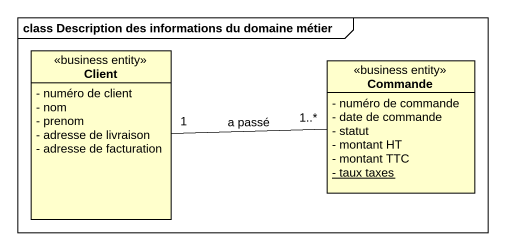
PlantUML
@startuml
mainframe class Description des informations du domaine métier
hide circle
hide empty members
skinparam classAttributeIconSize 0
class Client <<business entity>> {
  - numéro de client
  - nom
  - prenom
  - adresse de livraison
  - adresse de facturation
}
class Commande <<business entity>> {
  - numéro de commande
  - date de commande
  - statut
  - montant HT
  - montant TTC
  {static} - taux taxes
}
Client "1" -right- "1..*" Commande : a passé
@enduml
